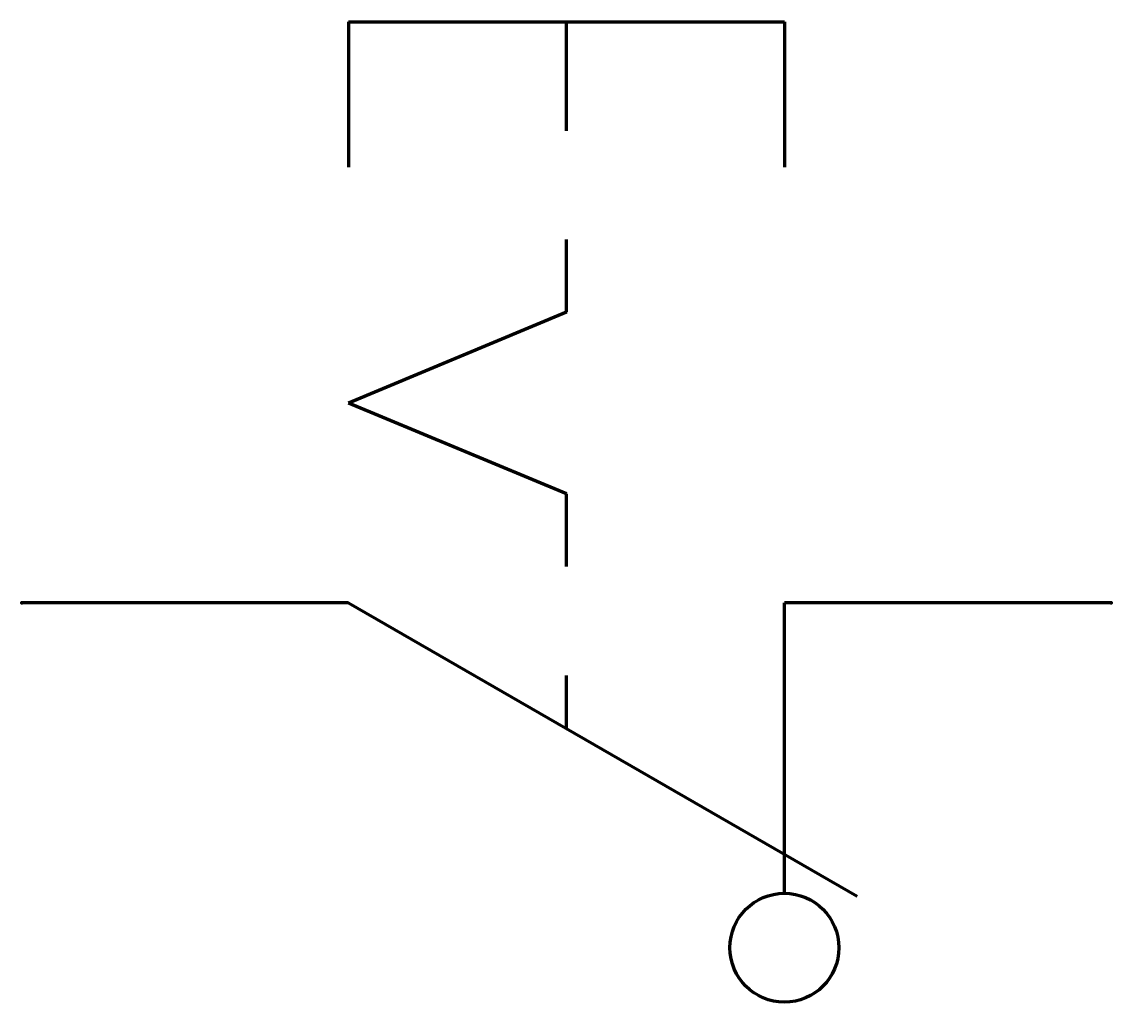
# Model space of a CAD drawing. Header units: millimetres. Extents: x 0 to 15, y -5.5 to 8.
import ezdxf

# ---------------------------------------------------------------- set-up
doc = ezdxf.new("R2010")
doc.units = ezdxf.units.MM
doc.layers.get('0').update_dxf_attribs({"linetype": 'CONTINUOUS', "lineweight": 0})

msp = doc.modelspace()

# ---------------------------------------------------------------- linework, layer by layer
at = {"color": 7, "linetype": 'CONTINUOUS', "lineweight": 70}
for p, q in [((4.5, 8), (10.5, 8)), ((4.5, 8), (4.5, 6)), ((7.5, 6.5), (7.5, 8)), ((10.5, 8), (10.5, 6)), ((7.5, 4), (7.5, 5)), ((7.5, 4), (4.5, 2.75)), ((7.5, 1.5), (4.5, 2.75)), ((7.5, 0.5), (7.5, 1.5)), ((4.5, 0), (0, 0)), ((4.5, 0), (11.5, -4.04)), ((15, 0), (10.5, 0)), ((10.5, -4), (10.5, 0)), ((7.5, -1.73), (7.5, -1))]:
    msp.add_line(p, q, dxfattribs=at)
msp.add_circle((10.5, -4.75), 0.75, dxfattribs=at)
for p in [(0, 0), (15, 0)]:
    msp.add_point(p, dxfattribs=at)

doc.saveas('drawing.dxf')
